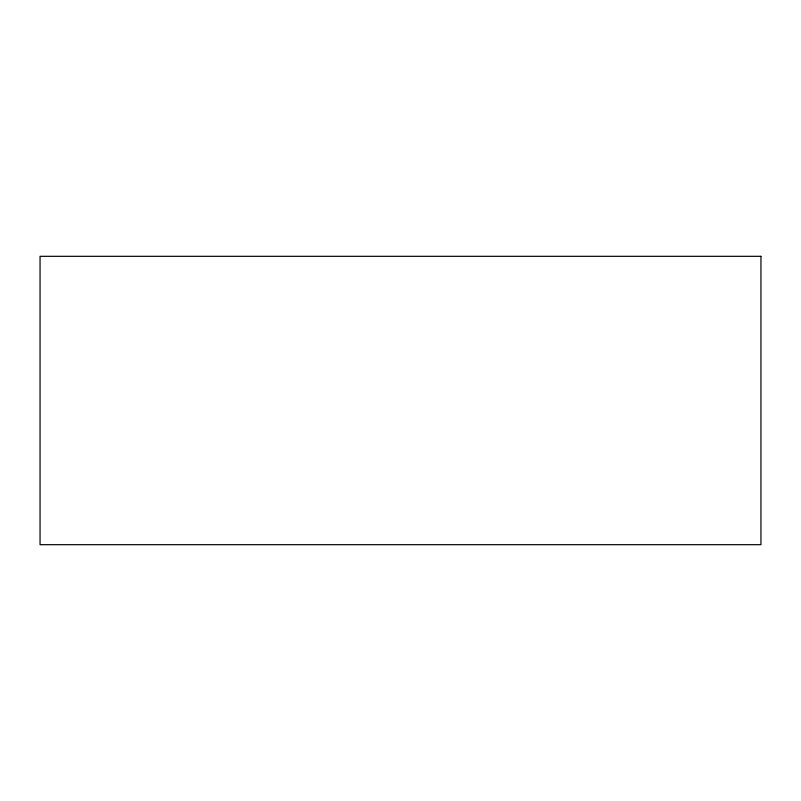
<?xml version="1.0" encoding="UTF-8"?>
<svg xmlns="http://www.w3.org/2000/svg" width="801" height="801" viewBox="0 0 801 801"><rect width="100%" height="100%" fill="white"/><g stroke="black" fill="none" stroke-linecap="round" stroke-linejoin="round"><path stroke-width="1.2" d="M760.95 256.32L40.05 256.32L40.05 544.68L760.95 544.68L760.95 256.32"/></g></svg>
